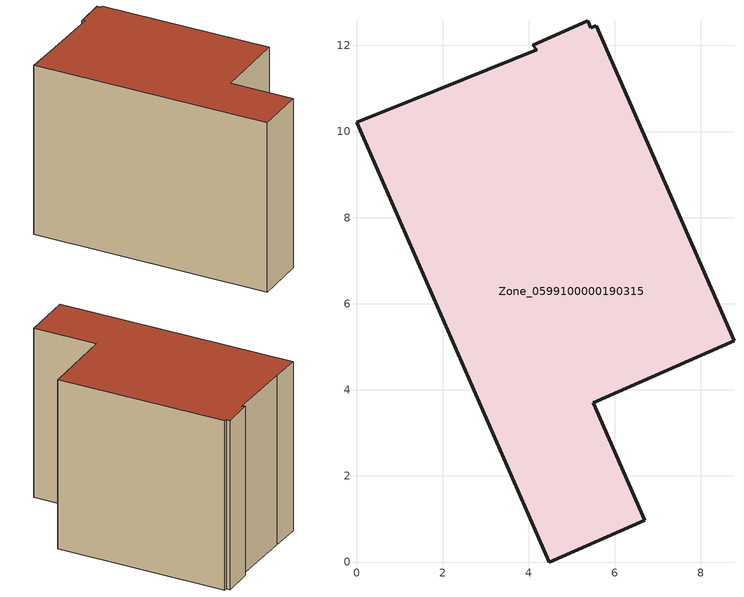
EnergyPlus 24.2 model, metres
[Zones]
Zone_0599100000190315
 floor ground (C_G): 5.44,12.41 5.57,12.46 8.77,5.14 5.5,3.7 6.69,0.97 4.48,0 0,10.21 1.34,10.75 4.18,11.9 4.09,12 5.38,12.57 z0
 wall outside (C_F): 4.48,0 6.69,0.97 5.5,3.7 8.77,5.14 5.57,12.46 5.44,12.41 5.38,12.57 4.09,12 4.18,11.9 1.34,10.75 0,10.21 4.48,0 z0:8.19
 roof outside (C_R): 5.38,12.57 4.09,12 4.18,11.9 1.34,10.75 0,10.21 4.48,0 6.69,0.97 5.5,3.7 8.77,5.14 5.57,12.46 5.44,12.41 z8.19
[BUILDING]
Pand.0599100000190315: North Axis=0; Terrain=City; Loads Convergence Tolerance Value=0.04; Temperature Convergence Tolerance Value=0.4; Solar Distribution=FullExterior; Maximum Number of Warmup Days=25; Minimum Number of Warmup Days=1
[Site:Location]
Rotterdam.The.Hague.AP_ZH_NLD Design_Conditions: Latitude=51.96; Longitude=4.45; Time Zone=1; Elevation=-4.5
[SITE:GROUNDTEMPERATURE:BUILDINGSURFACE]
18, 18, 18, 18, 18, 18, 18, 18, 18, 18, 18, 18
[MATERIAL] Thermal Absorptance=0.9; Solar Absorptance=0.7; Visible Absorptance=0.7
Name | Roughness | Thickness | Conductivity | Density | Specific Heat
G.TI.1975-1991 | MediumSmooth | 0.15 | 0.288461 | 540 | 1210
F.TI.1975-1991 | Rough | 0.3 | 0.230769 | 1920 | 840
R.TI.1975-1991 | MediumRough | 0.2 | 0.153846 | 1500 | 1000
[CONSTRUCTION]
C_G: G.TI.1975-1991
C_F: F.TI.1975-1991
C_R: R.TI.1975-1991
[ZONE]
Zone_0599100000190315: Type=1; Multiplier=1; Ceiling Height=Autocalculate; Volume=Autocalculate; Floor Area=autocalculate; Part of Total Floor Area=Yes
[ZONEINFILTRATION:DESIGNFLOWRATE]
Infil_Zone_0599100000190315: Zone or ZoneList or Space or SpaceList=Zone_0599100000190315; Schedule=AlwaysOn; Design Flow Rate Calculation Method=Flow/Area; Flow Rate per Floor Area=0.003; Constant Term Coefficient=1; Temperature Term Coefficient=0; Velocity Term Coefficient=0; Velocity Squared Term Coefficient=0
[HVACTEMPLATE:ZONE:IDEALLOADSAIRSYSTEM]
Zone_0599100000190315: Maximum Heating Supply Air Temperature=50; Minimum Cooling Supply Air Temperature=13; Maximum Heating Supply Air Humidity Ratio=0.0156; Minimum Cooling Supply Air Humidity Ratio=0.0077; Heating Limit=NoLimit; Cooling Limit=NoLimit; Dehumidification Control Type=ConstantSensibleHeatRatio; Cooling Sensible Heat Ratio=0.7; Dehumidification Setpoint=60; Humidification Control Type=None; Humidification Setpoint=30; Outdoor Air Method=None; Outdoor Air Flow Rate per Person=0.00944; Outdoor Air Flow Rate per Zone Floor Area=0; Outdoor Air Flow Rate per Zone=0; Demand Controlled Ventilation Type=None; Outdoor Air Economizer Type=NoEconomizer; Heat Recovery Type=None; Sensible Heat Recovery Effectiveness=0.7; Latent Heat Recovery Effectiveness=0.65
[ZONECONTROL:THERMOSTAT]
ThermostatControl_Zone_0599100000190315: Zone or ZoneList=Zone_0599100000190315; Control Type Schedule=DualSetpointControlType; Control 1=Thermostat_Zone_0599100000190315; Temperature Difference Between Cutout And Setpoint=0
[THERMOSTATSETPOINT:DUALSETPOINT]
Thermostat_Zone_0599100000190315: Heating Setpoint Temperature Schedule=HeatingSetpoint_Zone_0599100000190315; Cooling Setpoint Temperature Schedule=CoolingSetpoint_Zone_0599100000190315
[SCHEDULE:COMPACT]
HeatingSetpoint_Zone_0599100000190315: Through: 12/31, For: AllDays, Until: 24:00, 21
CoolingSetpoint_Zone_0599100000190315: Through: 12/31, For: AllDays, Until: 24:00, 24
DualSetpointControlType: Through: 12/31, For: AllDays, Until: 24:00, 4
AlwaysOn: Through: 12/31, For: AllDays, Until: 24:00, 1
